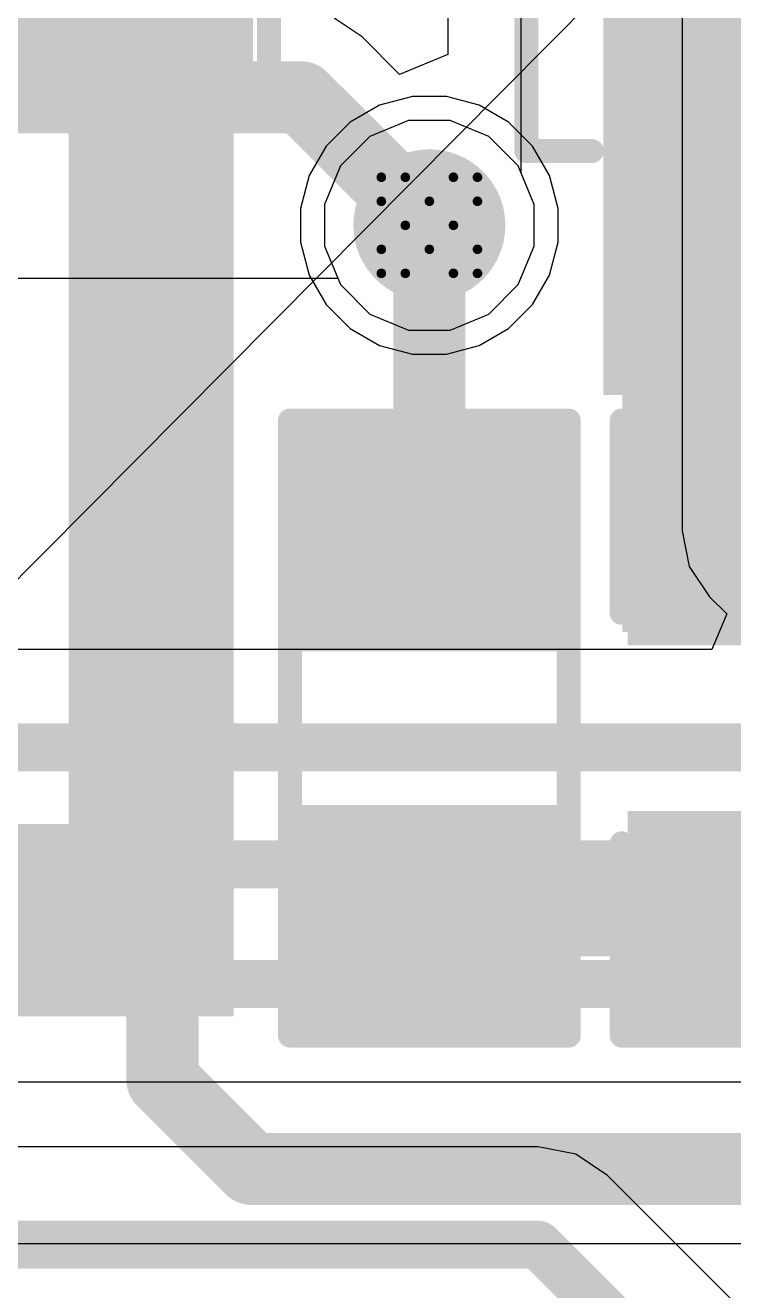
# Model space of a CAD drawing. Header units: inches. Extents: x 0 to 5379, y 0 to 5429.
# Drawn here: x 90.93 to 94.67, y 93.9 to 100.58 of the extents above; entities that cross this region are included whole.
import ezdxf

# ---------------------------------------------------------------- set-up
doc = ezdxf.new("R2010")
doc.units = ezdxf.units.IN
for name, color, linetype in [('Bottom Layer', 5, 'Continuous'), ('Bottom Solder', 6, 'Continuous'), ('Drill Drawing', 1, 'Continuous'), ('GND01', 16, 'Continuous'), ('GND02', 76, 'Continuous'), ('PWR', 156, 'Continuous'), ('SIG 01', 90, 'Continuous'), ('Top Layer', 1, 'Continuous'), ('Top Overlay', 2, 'Continuous'), ('Top Paste', 8, 'Continuous'), ('Top Solder', 216, 'Continuous'), ('Via Holes', 16, 'Continuous')]:
    doc.layers.add(name, color=color, linetype=linetype)

# ---------------------------------------------------------------- blocks, each defined once
blk = doc.blocks.new('R___0805_714')
at = {"layer": 'Top Layer'}
for points in [[(-1.524, 0.635), (-0.508, 0.635), (-0.508, -0.635), (-1.524, -0.635)], [(0.508, 0.635), (1.524, 0.635), (1.524, -0.635), (0.508, -0.635)]]:
    blk.add_hatch(color=1, dxfattribs=at).paths.add_polyline_path(points)
at = {"layer": 'Top Paste'}
for points in [[(-1.524, 0.635), (-0.508, 0.635), (-0.508, -0.635), (-1.524, -0.635)], [(0.508, 0.635), (1.524, 0.635), (1.524, -0.635), (0.508, -0.635)]]:
    blk.add_hatch(color=8, dxfattribs=at).paths.add_polyline_path(points)
at = {"layer": 'Top Solder'}
for points in [[(-1.6256, 0.7366), (-0.4064, 0.7366), (-0.4064, -0.7366), (-1.6256, -0.7366)], [(0.4064, 0.7366), (1.6256, 0.7366), (1.6256, -0.7366), (0.4064, -0.7366)]]:
    blk.add_hatch(color=216, dxfattribs=at).paths.add_polyline_path(points)
at = {"layer": 'Top Overlay'}
for points in [[(-1.6256, 0.7366, 0.127, 0.127, 0), (-1.6256, -0.7366, 0.127, 0.127, 0)], [(-1.6256, 0.7366, 0.127, 0.127, 0), (1.6256, 0.7366, 0.127, 0.127, 0)], [(1.6256, 0.7366, 0.127, 0.127, 0), (1.6256, -0.7366, 0.127, 0.127, 0)], [(-1.6256, -0.7366, 0.127, 0.127, 0), (1.6256, -0.7366, 0.127, 0.127, 0)]]:
    blk.add_lwpolyline(points, format="xyseb", dxfattribs=at)
for points in [[(-1.65735, 0.7366, 0.0635, 0.0635, 1), (-1.59385, 0.7366, 0.0635, 0.0635, 1)], [(-1.65735, 0.7366, 0.0635, 0.0635, 1), (-1.59385, 0.7366, 0.0635, 0.0635, 1)], [(1.59385, 0.7366, 0.0635, 0.0635, 1), (1.65735, 0.7366, 0.0635, 0.0635, 1)], [(1.59385, 0.7366, 0.0635, 0.0635, 1), (1.65735, 0.7366, 0.0635, 0.0635, 1)], [(-1.65735, -0.7366, 0.0635, 0.0635, 1), (-1.59385, -0.7366, 0.0635, 0.0635, 1)], [(-1.65735, -0.7366, 0.0635, 0.0635, 1), (-1.59385, -0.7366, 0.0635, 0.0635, 1)], [(1.59385, -0.7366, 0.0635, 0.0635, 1), (1.65735, -0.7366, 0.0635, 0.0635, 1)], [(1.59385, -0.7366, 0.0635, 0.0635, 1), (1.65735, -0.7366, 0.0635, 0.0635, 1)]]:
    blk.add_lwpolyline(points, format="xyseb", close=True, dxfattribs=at)
blk = doc.blocks.new('FNR5040S180MT_790')
at = {"layer": 'Top Layer'}
for points in [[(-2.5499, 2.0493), (-1.1499, 2.0493), (-1.1499, -2.1507), (-2.5499, -2.1507)], [(1.1501, 2.0493), (2.5501, 2.0493), (2.5501, -2.1507), (1.1501, -2.1507)]]:
    blk.add_hatch(color=1, dxfattribs=at).paths.add_polyline_path(points)
at = {"layer": 'Top Paste'}
for points in [[(-2.5499, 2.0493), (-1.1499, 2.0493), (-1.1499, -2.1507), (-2.5499, -2.1507)], [(1.1501, 2.0493), (2.5501, 2.0493), (2.5501, -2.1507), (1.1501, -2.1507)]]:
    blk.add_hatch(color=8, dxfattribs=at).paths.add_polyline_path(points)
at = {"layer": 'Top Solder'}
for points in [[(-2.6515, 2.1509), (-1.0483, 2.1509), (-1.0483, -2.2523), (-2.6515, -2.2523)], [(1.0485, 2.1509), (2.6517, 2.1509), (2.6517, -2.2523), (1.0485, -2.2523)]]:
    blk.add_hatch(color=216, dxfattribs=at).paths.add_polyline_path(points)
at = {"layer": 'Top Overlay'}
for points in [[(-1.3715, 2.2353, 0.127, 0.127, 0), (-1.0921, 2.5147, 0.127, 0.127, 0)], [(1.0669, 2.5147, 0.127, 0.127, 0), (-1.0921, 2.5147, 0.127, 0.127, 0)], [(1.3463, 2.2353, 0.127, 0.127, 0), (1.0669, 2.5147, 0.127, 0.127, 0)], [(-1.3715, 2.2353, 0.127, 0.127, 0), (-2.4637, 2.2353, 0.127, 0.127, 0)], [(2.4385, 2.2353, 0.127, 0.127, 0), (1.3463, 2.2353, 0.127, 0.127, 0)], [(-1.3715, -2.3367, 0.127, 0.127, 0), (-2.4637, -2.3367, 0.127, 0.127, 0)], [(-1.0921, -2.6161, 0.127, 0.127, 0), (-1.3715, -2.3367, 0.127, 0.127, 0)], [(1.0669, -2.6161, 0.127, 0.127, 0), (1.3463, -2.3367, 0.127, 0.127, 0)], [(2.4385, -2.3367, 0.127, 0.127, 0), (1.3463, -2.3367, 0.127, 0.127, 0)], [(1.0669, -2.6161, 0.127, 0.127, 0), (-1.0921, -2.6161, 0.127, 0.127, 0)]]:
    blk.add_lwpolyline(points, format="xyseb", dxfattribs=at)
for points in [[(-1.1239, 2.5147, 0.0635, 0.0635, 1), (-1.0604, 2.5147, 0.0635, 0.0635, 1)], [(-1.1239, 2.5147, 0.0635, 0.0635, 1), (-1.0604, 2.5147, 0.0635, 0.0635, 1)], [(1.0351, 2.5147, 0.0635, 0.0635, 1), (1.0986, 2.5147, 0.0635, 0.0635, 1)], [(1.0351, 2.5147, 0.0635, 0.0635, 1), (1.0986, 2.5147, 0.0635, 0.0635, 1)], [(-2.4955, 2.2353, 0.0635, 0.0635, 1), (-2.432, 2.2353, 0.0635, 0.0635, 1)], [(-1.4033, 2.2353, 0.0635, 0.0635, 1), (-1.3398, 2.2353, 0.0635, 0.0635, 1)], [(-1.4033, 2.2353, 0.0635, 0.0635, 1), (-1.3398, 2.2353, 0.0635, 0.0635, 1)], [(1.3145, 2.2353, 0.0635, 0.0635, 1), (1.378, 2.2353, 0.0635, 0.0635, 1)], [(1.3145, 2.2353, 0.0635, 0.0635, 1), (1.378, 2.2353, 0.0635, 0.0635, 1)], [(2.4067, 2.2353, 0.0635, 0.0635, 1), (2.4702, 2.2353, 0.0635, 0.0635, 1)], [(-2.4955, -2.3367, 0.0635, 0.0635, 1), (-2.432, -2.3367, 0.0635, 0.0635, 1)], [(-1.4033, -2.3367, 0.0635, 0.0635, 1), (-1.3398, -2.3367, 0.0635, 0.0635, 1)], [(-1.4033, -2.3367, 0.0635, 0.0635, 1), (-1.3398, -2.3367, 0.0635, 0.0635, 1)], [(1.3145, -2.3367, 0.0635, 0.0635, 1), (1.378, -2.3367, 0.0635, 0.0635, 1)], [(1.3145, -2.3367, 0.0635, 0.0635, 1), (1.378, -2.3367, 0.0635, 0.0635, 1)], [(2.4067, -2.3367, 0.0635, 0.0635, 1), (2.4702, -2.3367, 0.0635, 0.0635, 1)], [(-1.1239, -2.6161, 0.0635, 0.0635, 1), (-1.0604, -2.6161, 0.0635, 0.0635, 1)], [(-1.1239, -2.6161, 0.0635, 0.0635, 1), (-1.0604, -2.6161, 0.0635, 0.0635, 1)], [(1.0351, -2.6161, 0.0635, 0.0635, 1), (1.0986, -2.6161, 0.0635, 0.0635, 1)], [(1.0351, -2.6161, 0.0635, 0.0635, 1), (1.0986, -2.6161, 0.0635, 0.0635, 1)]]:
    blk.add_lwpolyline(points, format="xyseb", close=True, dxfattribs=at)
blk = doc.blocks.new('SMA_919')
at = {"layer": 'Top Layer'}
blk.add_hatch(color=1, dxfattribs=at).paths.add_polyline_path([(0.75, 0.85), (3.25, 0.85), (3.25, -0.85), (0.75, -0.85)])
at = {"layer": 'Top Paste'}
blk.add_hatch(color=8, dxfattribs=at).paths.add_polyline_path([(0.75, 0.85), (3.25, 0.85), (3.25, -0.85), (0.75, -0.85)])
at = {"layer": 'Top Solder'}
blk.add_hatch(color=216, dxfattribs=at).paths.add_polyline_path([(0.6484, 0.9516), (3.3516, 0.9516), (3.3516, -0.9516), (0.6484, -0.9516)])
at = {"layer": 'Top Overlay'}
for points in [[(2.0612, -1.3577, 0.127, 0.127, 0), (2.0612, -1.0122, 0.127, 0.127, 0)], [(2.0612, -1.3577, 0.127, 0.127, 0), (-2.6581, -1.3577, 0.127, 0.127, 0)]]:
    blk.add_lwpolyline(points, format="xyseb", dxfattribs=at)
for points in [[(2.0295, -1.0122, 0.0635, 0.0635, 1), (2.093, -1.0122, 0.0635, 0.0635, 1)], [(2.0295, -1.3577, 0.0635, 0.0635, 1), (2.093, -1.3577, 0.0635, 0.0635, 1)], [(2.0295, -1.3577, 0.0635, 0.0635, 1), (2.093, -1.3577, 0.0635, 0.0635, 1)]]:
    blk.add_lwpolyline(points, format="xyseb", close=True, dxfattribs=at)
blk = doc.blocks.new('C___0805_1063')
at = {"layer": 'Top Layer'}
for points in [[(-1.524, 0.762), (-0.508, 0.762), (-0.508, -0.762), (-1.524, -0.762)], [(0.508, 0.762), (1.524, 0.762), (1.524, -0.762), (0.508, -0.762)]]:
    blk.add_hatch(color=1, dxfattribs=at).paths.add_polyline_path(points)
at = {"layer": 'Top Paste'}
for points in [[(-1.524, 0.762), (-0.508, 0.762), (-0.508, -0.762), (-1.524, -0.762)], [(0.508, 0.762), (1.524, 0.762), (1.524, -0.762), (0.508, -0.762)]]:
    blk.add_hatch(color=8, dxfattribs=at).paths.add_polyline_path(points)
at = {"layer": 'Top Solder'}
for points in [[(-1.594, 0.832), (-0.438, 0.832), (-0.438, -0.832), (-1.594, -0.832)], [(0.438, 0.832), (1.594, 0.832), (1.594, -0.832), (0.438, -0.832)]]:
    blk.add_hatch(color=216, dxfattribs=at).paths.add_polyline_path(points)
at = {"layer": 'Top Overlay'}
for points in [[(-0.6096, 0.8636, 0.127, 0.127, 0), (-1.6256, 0.8636, 0.127, 0.127, 0)], [(-1.6256, -0.8636, 0.127, 0.127, 0), (-1.6256, 0.8636, 0.127, 0.127, 0)], [(1.6256, 0.8636, 0.127, 0.127, 0), (0.6096, 0.8636, 0.127, 0.127, 0)], [(1.6256, -0.8636, 0.127, 0.127, 0), (1.6256, 0.8636, 0.127, 0.127, 0)], [(-0.6096, -0.8636, 0.127, 0.127, 0), (-1.6256, -0.8636, 0.127, 0.127, 0)], [(1.6256, -0.8636, 0.127, 0.127, 0), (0.6096, -0.8636, 0.127, 0.127, 0)]]:
    blk.add_lwpolyline(points, format="xyseb", dxfattribs=at)
for points in [[(-1.6574, 0.8636, 0.0635, 0.0635, 1), (-1.5938, 0.8636, 0.0635, 0.0635, 1)], [(-1.6574, 0.8636, 0.0635, 0.0635, 1), (-1.5938, 0.8636, 0.0635, 0.0635, 1)], [(-0.6413, 0.8636, 0.0635, 0.0635, 1), (-0.5778, 0.8636, 0.0635, 0.0635, 1)], [(0.5778, 0.8636, 0.0635, 0.0635, 1), (0.6413, 0.8636, 0.0635, 0.0635, 1)], [(1.5938, 0.8636, 0.0635, 0.0635, 1), (1.6574, 0.8636, 0.0635, 0.0635, 1)], [(1.5938, 0.8636, 0.0635, 0.0635, 1), (1.6574, 0.8636, 0.0635, 0.0635, 1)], [(-1.6574, -0.8636, 0.0635, 0.0635, 1), (-1.5938, -0.8636, 0.0635, 0.0635, 1)], [(-1.6574, -0.8636, 0.0635, 0.0635, 1), (-1.5938, -0.8636, 0.0635, 0.0635, 1)], [(-0.6413, -0.8636, 0.0635, 0.0635, 1), (-0.5778, -0.8636, 0.0635, 0.0635, 1)], [(0.5778, -0.8636, 0.0635, 0.0635, 1), (0.6413, -0.8636, 0.0635, 0.0635, 1)], [(1.5938, -0.8636, 0.0635, 0.0635, 1), (1.6574, -0.8636, 0.0635, 0.0635, 1)], [(1.5938, -0.8636, 0.0635, 0.0635, 1), (1.6574, -0.8636, 0.0635, 0.0635, 1)]]:
    blk.add_lwpolyline(points, format="xyseb", close=True, dxfattribs=at)

msp = doc.modelspace()

# ---------------------------------------------------------------- hatches: boundary and pattern name
at = {"layer": 'Bottom Layer'}
h = msp.add_hatch(color=5, dxfattribs=at)
edge = h.paths.add_edge_path()
edge.add_arc((93.0666, 99.5273), 0.3, 0, 360)
at = {"layer": 'Bottom Solder'}
h = msp.add_hatch(color=6, dxfattribs=at)
edge = h.paths.add_edge_path()
edge.add_arc((93.0666, 99.5273), 0.4016, 0, 360)
at = {"layer": 'GND01'}
h = msp.add_hatch(color=16, dxfattribs=at)
edge = h.paths.add_edge_path()
edge.add_arc((93.0666, 99.5273), 0.3, 0, 360)
at = {"layer": 'GND02'}
h = msp.add_hatch(color=76, dxfattribs=at)
edge = h.paths.add_edge_path()
edge.add_arc((93.0666, 99.5273), 0.3, 0, 360)
at = {"layer": 'PWR'}
h = msp.add_hatch(color=156, dxfattribs=at)
edge = h.paths.add_edge_path()
edge.add_arc((93.0666, 99.5273), 0.3, 0, 360)
at = {"layer": 'SIG 01'}
h = msp.add_hatch(color=90, dxfattribs=at)
edge = h.paths.add_edge_path()
edge.add_arc((93.0666, 99.5273), 0.3, 0, 360)
at = {"layer": 'Top Layer'}
for points in [[(86.3854, 100.2757), (92.0331, 100.2757), (92.0331, 102.0318), (86.3854, 102.0318)], [(91.1601, 95.3455), (92.0331, 95.3455), (92.0331, 102.0318), (91.1601, 102.0318)], [(96.8057, 101.231), (94.0868, 101.231), (94.0868, 97.3775), (96.8057, 97.3775)], [(87.4786, 95.3455), (92.0331, 95.3455), (92.0331, 96.3615), (87.4786, 96.3615)]]:
    msp.add_hatch(color=1, dxfattribs=at).paths.add_polyline_path(points)
h = msp.add_hatch(color=1, dxfattribs=at)
edge = h.paths.add_edge_path()
edge.add_arc((93.0666, 99.5273), 0.3, 0, 360)
at = {"layer": 'Top Solder'}
h = msp.add_hatch(color=216, dxfattribs=at)
edge = h.paths.add_edge_path()
edge.add_arc((93.0666, 99.5273), 0.4016, 0, 360)
at = {"layer": 'Via Holes'}
h = msp.add_hatch(color=7, dxfattribs=at)
edge = h.paths.add_edge_path()
edge.add_arc((93.0666, 99.5273), 0.15, 0, 360)

# ---------------------------------------------------------------- linework, layer by layer
at = {"layer": 'Bottom Layer'}
for p, q in [((92.9564, 100.0813), (92.7528, 99.997)), ((93.1768, 100.0813), (92.9564, 100.0813)), ((93.3804, 99.997), (93.1768, 100.0813)), ((92.7528, 99.997), (92.5969, 99.8412)), ((93.5363, 99.8412), (93.3804, 99.997)), ((92.5969, 99.8412), (92.5126, 99.6375)), ((93.6206, 99.6375), (93.5363, 99.8412)), ((92.5126, 99.6375), (92.5126, 99.4171)), ((93.6206, 99.4171), (93.6206, 99.6375)), ((92.5126, 99.4171), (92.5969, 99.2135)), ((93.5363, 99.2135), (93.6206, 99.4171)), ((92.5969, 99.2135), (92.7528, 99.0577)), ((93.3804, 99.0577), (93.5363, 99.2135)), ((92.7528, 99.0577), (92.9564, 98.9733)), ((93.1768, 98.9733), (93.3804, 99.0577)), ((92.9564, 98.9733), (93.1768, 98.9733))]:
    msp.add_line(p, q, dxfattribs=at)
at = {"layer": 'Bottom Solder'}
msp.add_line((6.2448, 12.3193), (5379.2085, 5429.2085), dxfattribs=at)
at = {"layer": 'Drill Drawing'}
for points in [[(92.8126, 99.6543, 0.0508, 0.0508, 0), (92.8126, 99.7813, 0.0508, 0.0508, 0)], [(92.8126, 99.7813, 0.0508, 0.0508, 0), (92.9396, 99.7813, 0.0508, 0.0508, 0)], [(92.9396, 99.7813, 0.0508, 0.0508, 0), (93.0666, 99.6543, 0.0508, 0.0508, 0)], [(93.0666, 99.6543, 0.0508, 0.0508, 0), (93.1936, 99.7813, 0.0508, 0.0508, 0)], [(93.1936, 99.7813, 0.0508, 0.0508, 0), (93.3206, 99.7813, 0.0508, 0.0508, 0)], [(93.3206, 99.6543, 0.0508, 0.0508, 0), (93.3206, 99.7813, 0.0508, 0.0508, 0)], [(92.8126, 99.6543, 0.0508, 0.0508, 0), (92.9396, 99.5273, 0.0508, 0.0508, 0)], [(93.1936, 99.5273, 0.0508, 0.0508, 0), (93.3206, 99.6543, 0.0508, 0.0508, 0)], [(92.8126, 99.4003, 0.0508, 0.0508, 0), (92.9396, 99.5273, 0.0508, 0.0508, 0)], [(93.1936, 99.5273, 0.0508, 0.0508, 0), (93.3206, 99.4003, 0.0508, 0.0508, 0)], [(92.8126, 99.2733, 0.0508, 0.0508, 0), (92.8126, 99.4003, 0.0508, 0.0508, 0)], [(92.9396, 99.2733, 0.0508, 0.0508, 0), (93.0666, 99.4003, 0.0508, 0.0508, 0)], [(93.0666, 99.4003, 0.0508, 0.0508, 0), (93.1936, 99.2733, 0.0508, 0.0508, 0)], [(93.3206, 99.2733, 0.0508, 0.0508, 0), (93.3206, 99.4003, 0.0508, 0.0508, 0)], [(92.8126, 99.2733, 0.0508, 0.0508, 0), (92.9396, 99.2733, 0.0508, 0.0508, 0)], [(93.1936, 99.2733, 0.0508, 0.0508, 0), (93.3206, 99.2733, 0.0508, 0.0508, 0)]]:
    msp.add_lwpolyline(points, format="xyseb", dxfattribs=at)
for points in [[(92.7999, 99.7813, 0.0254, 0.0254, 1), (92.8253, 99.7813, 0.0254, 0.0254, 1)], [(92.7999, 99.7813, 0.0254, 0.0254, 1), (92.8253, 99.7813, 0.0254, 0.0254, 1)], [(92.9269, 99.7813, 0.0254, 0.0254, 1), (92.9523, 99.7813, 0.0254, 0.0254, 1)], [(92.9269, 99.7813, 0.0254, 0.0254, 1), (92.9523, 99.7813, 0.0254, 0.0254, 1)], [(93.1809, 99.7813, 0.0254, 0.0254, 1), (93.2063, 99.7813, 0.0254, 0.0254, 1)], [(93.1809, 99.7813, 0.0254, 0.0254, 1), (93.2063, 99.7813, 0.0254, 0.0254, 1)], [(93.3079, 99.7813, 0.0254, 0.0254, 1), (93.3333, 99.7813, 0.0254, 0.0254, 1)], [(93.3079, 99.7813, 0.0254, 0.0254, 1), (93.3333, 99.7813, 0.0254, 0.0254, 1)], [(92.7999, 99.6543, 0.0254, 0.0254, 1), (92.8253, 99.6543, 0.0254, 0.0254, 1)], [(92.7999, 99.6543, 0.0254, 0.0254, 1), (92.8253, 99.6543, 0.0254, 0.0254, 1)], [(93.0539, 99.6543, 0.0254, 0.0254, 1), (93.0793, 99.6543, 0.0254, 0.0254, 1)], [(93.0539, 99.6543, 0.0254, 0.0254, 1), (93.0793, 99.6543, 0.0254, 0.0254, 1)], [(93.3079, 99.6543, 0.0254, 0.0254, 1), (93.3333, 99.6543, 0.0254, 0.0254, 1)], [(93.3079, 99.6543, 0.0254, 0.0254, 1), (93.3333, 99.6543, 0.0254, 0.0254, 1)], [(92.9269, 99.5273, 0.0254, 0.0254, 1), (92.9523, 99.5273, 0.0254, 0.0254, 1)], [(92.9269, 99.5273, 0.0254, 0.0254, 1), (92.9523, 99.5273, 0.0254, 0.0254, 1)], [(93.1809, 99.5273, 0.0254, 0.0254, 1), (93.2063, 99.5273, 0.0254, 0.0254, 1)], [(93.1809, 99.5273, 0.0254, 0.0254, 1), (93.2063, 99.5273, 0.0254, 0.0254, 1)], [(92.7999, 99.4003, 0.0254, 0.0254, 1), (92.8253, 99.4003, 0.0254, 0.0254, 1)], [(92.7999, 99.4003, 0.0254, 0.0254, 1), (92.8253, 99.4003, 0.0254, 0.0254, 1)], [(93.0539, 99.4003, 0.0254, 0.0254, 1), (93.0793, 99.4003, 0.0254, 0.0254, 1)], [(93.0539, 99.4003, 0.0254, 0.0254, 1), (93.0793, 99.4003, 0.0254, 0.0254, 1)], [(93.3079, 99.4003, 0.0254, 0.0254, 1), (93.3333, 99.4003, 0.0254, 0.0254, 1)], [(93.3079, 99.4003, 0.0254, 0.0254, 1), (93.3333, 99.4003, 0.0254, 0.0254, 1)], [(92.7999, 99.2733, 0.0254, 0.0254, 1), (92.8253, 99.2733, 0.0254, 0.0254, 1)], [(92.7999, 99.2733, 0.0254, 0.0254, 1), (92.8253, 99.2733, 0.0254, 0.0254, 1)], [(92.9269, 99.2733, 0.0254, 0.0254, 1), (92.9523, 99.2733, 0.0254, 0.0254, 1)], [(92.9269, 99.2733, 0.0254, 0.0254, 1), (92.9523, 99.2733, 0.0254, 0.0254, 1)], [(93.1809, 99.2733, 0.0254, 0.0254, 1), (93.2063, 99.2733, 0.0254, 0.0254, 1)], [(93.1809, 99.2733, 0.0254, 0.0254, 1), (93.2063, 99.2733, 0.0254, 0.0254, 1)], [(93.3079, 99.2733, 0.0254, 0.0254, 1), (93.3333, 99.2733, 0.0254, 0.0254, 1)], [(93.3079, 99.2733, 0.0254, 0.0254, 1), (93.3333, 99.2733, 0.0254, 0.0254, 1)]]:
    msp.add_lwpolyline(points, format="xyseb", close=True, dxfattribs=at)
at = {"layer": 'GND01'}
for p, q in [((92.9564, 100.0813), (92.7528, 99.997)), ((93.1768, 100.0813), (92.9564, 100.0813)), ((93.3804, 99.997), (93.1768, 100.0813)), ((92.7528, 99.997), (92.5969, 99.8412)), ((93.5363, 99.8412), (93.3804, 99.997)), ((92.5969, 99.8412), (92.5126, 99.6375)), ((93.6206, 99.6375), (93.5363, 99.8412)), ((92.5126, 99.6375), (92.5126, 99.4171)), ((93.6206, 99.4171), (93.6206, 99.6375)), ((92.5126, 99.4171), (92.5969, 99.2135)), ((93.5363, 99.2135), (93.6206, 99.4171)), ((92.5969, 99.2135), (92.7528, 99.0577)), ((93.3804, 99.0577), (93.5363, 99.2135)), ((92.7528, 99.0577), (92.9564, 98.9733)), ((93.1768, 98.9733), (93.3804, 99.0577)), ((92.9564, 98.9733), (93.1768, 98.9733))]:
    msp.add_line(p, q, dxfattribs=at)
at = {"layer": 'GND02'}
for p, q in [((92.9564, 100.0813), (92.7528, 99.997)), ((93.1768, 100.0813), (92.9564, 100.0813)), ((93.3804, 99.997), (93.1768, 100.0813)), ((92.7528, 99.997), (92.5969, 99.8412)), ((93.5363, 99.8412), (93.3804, 99.997)), ((92.5969, 99.8412), (92.5126, 99.6375)), ((93.6206, 99.6375), (93.5363, 99.8412)), ((92.5126, 99.6375), (92.5126, 99.4171)), ((93.6206, 99.4171), (93.6206, 99.6375)), ((92.5126, 99.4171), (92.5969, 99.2135)), ((93.5363, 99.2135), (93.6206, 99.4171)), ((92.5969, 99.2135), (92.7528, 99.0577)), ((93.3804, 99.0577), (93.5363, 99.2135)), ((92.7528, 99.0577), (92.9564, 98.9733)), ((93.1768, 98.9733), (93.3804, 99.0577)), ((92.9564, 98.9733), (93.1768, 98.9733))]:
    msp.add_line(p, q, dxfattribs=at)
at = {"layer": 'PWR'}
for p, q in [((93.1635, 105.7757), (93.1635, 100.4306)), ((93.552, 99.8032), (93.552, 105.7757)), ((92.7109, 100.524), (92.5639, 100.6222)), ((92.9095, 100.3253), (92.7109, 100.524)), ((93.1635, 100.4306), (92.9095, 100.3253)), ((93.6206, 99.6375), (93.552, 99.8032)), ((93.6206, 99.4171), (93.6206, 99.6375)), ((93.5363, 99.2135), (93.6206, 99.4171)), ((90.5912, 99.2484), (92.5825, 99.2484)), ((92.5825, 99.2484), (92.5969, 99.2135)), ((92.5969, 99.2135), (92.7528, 99.0577)), ((93.3804, 99.0577), (93.5363, 99.2135)), ((92.7528, 99.0577), (92.9564, 98.9733)), ((93.1768, 98.9733), (93.3804, 99.0577)), ((92.9564, 98.9733), (93.1768, 98.9733)), ((98.0912, 94.142), (88.7358, 94.142))]:
    msp.add_line(p, q, dxfattribs=at)
for points in [[(62.3515, 100.2035, 0.381, 0.381, 0), (92.3904, 100.2035, 0.381, 0.381, 0)], [(92.3904, 100.2035, 0.381, 0.381, 0), (93.0666, 99.5273, 0.381, 0.381, 0)]]:
    msp.add_lwpolyline(points, format="xyseb", dxfattribs=at)
for points in [[(92.2952, 100.2035, 0.1905, 0.1905, 1), (92.4857, 100.2035, 0.1905, 0.1905, 1)], [(92.2952, 100.2035, 0.1905, 0.1905, 1), (92.4857, 100.2035, 0.1905, 0.1905, 1)], [(92.9714, 99.5273, 0.1905, 0.1905, 1), (93.1619, 99.5273, 0.1905, 0.1905, 1)]]:
    msp.add_lwpolyline(points, format="xyseb", close=True, dxfattribs=at)
at = {"layer": 'SIG 01'}
for p, q in [((94.4023, 105.9196), (94.4023, 97.9116)), ((92.977, 100.2083), (92.8037, 100.1619)), ((93.1563, 100.2083), (92.977, 100.2083)), ((93.3295, 100.1619), (93.1563, 100.2083)), ((92.8037, 100.1619), (92.6485, 100.0723)), ((93.4848, 100.0723), (93.3295, 100.1619)), ((92.6485, 100.0723), (92.5217, 99.9455)), ((93.6115, 99.9455), (93.4848, 100.0723)), ((92.5217, 99.9455), (92.432, 99.7902)), ((93.7012, 99.7902), (93.6115, 99.9455)), ((92.432, 99.7902), (92.3856, 99.617)), ((93.7476, 99.617), (93.7012, 99.7902)), ((92.3856, 99.617), (92.3856, 99.4377)), ((93.7476, 99.4377), (93.7476, 99.617)), ((92.3856, 99.4377), (92.432, 99.2645)), ((93.7012, 99.2645), (93.7476, 99.4377)), ((92.432, 99.2645), (92.5217, 99.1092)), ((93.6115, 99.1092), (93.7012, 99.2645)), ((92.5217, 99.1092), (92.6485, 98.9824)), ((93.4848, 98.9824), (93.6115, 99.1092)), ((92.6485, 98.9824), (92.8037, 98.8927)), ((93.3295, 98.8927), (93.4848, 98.9824)), ((92.8037, 98.8927), (92.977, 98.8463)), ((93.1563, 98.8463), (93.3295, 98.8927)), ((92.977, 98.8463), (93.1563, 98.8463)), ((94.4023, 97.9116), (94.4398, 97.7233)), ((94.4398, 97.7233), (94.5465, 97.5637)), ((94.5465, 97.5637), (94.6375, 97.4727)), ((94.6375, 97.4727), (94.5597, 97.285)), ((94.5597, 97.285), (81.9697, 97.285)), ((87.3587, 94.9985), (99.3636, 94.9985)), ((93.6414, 94.656), (87.3058, 94.656)), ((93.8396, 94.6165), (93.6414, 94.656)), ((94.0076, 94.5043), (93.8396, 94.6165)), ((95.0483, 93.4636), (94.0076, 94.5043))]:
    msp.add_line(p, q, dxfattribs=at)
for points in [[(71.2503, 96.767, 0.254, 0.254, 0), (98.596, 96.767, 0.254, 0.254, 0)], [(69.3193, 96.1495, 0.254, 0.254, 0), (98.9875, 96.1495, 0.254, 0.254, 0)], [(67.4033, 95.5165, 0.254, 0.254, 0), (99.3636, 95.5165, 0.254, 0.254, 0)], [(63.2291, 94.138, 0.254, 0.254, 0), (93.6414, 94.138, 0.254, 0.254, 0)], [(93.6414, 94.138, 0.254, 0.254, 0), (94.8386, 92.9408, 0.254, 0.254, 0)]]:
    msp.add_lwpolyline(points, format="xyseb", dxfattribs=at)
msp.add_lwpolyline([(93.5779, 94.138, 0.127, 0.127, 1), (93.7049, 94.138, 0.127, 0.127, 1)], format="xyseb", close=True, dxfattribs=at)
msp.add_lwpolyline([(93.5779, 94.138, 0.127, 0.127, 1), (93.7049, 94.138, 0.127, 0.127, 1)], format="xyseb", close=True, dxfattribs=at)
at = {"layer": 'Top Layer'}
for points in [[(93.0666, 97.8855, 0.381, 0.381, 0), (93.0666, 99.5273, 0.381, 0.381, 0)], [(91.5458, 95.8535, 0.381, 0.381, 0), (91.5458, 98.5106, 0.381, 0.381, 0)], [(89.917, 95.8535, 0.381, 0.381, 0), (91.441, 95.8535, 0.381, 0.381, 0)], [(91.5458, 95.8535, 0.381, 0.381, 0), (91.6561, 95.7432, 0.381, 0.381, 0)], [(93.0666, 95.8535, 0.381, 0.381, 0), (94.9462, 95.8535, 0.381, 0.381, 0)], [(91.6561, 95.0085, 0.381, 0.381, 0), (91.6561, 95.7432, 0.381, 0.381, 0)], [(91.6561, 95.0085, 0.381, 0.381, 0), (92.1258, 94.5388, 0.381, 0.381, 0)], [(92.1258, 94.5388, 0.381, 0.381, 0), (96.2401, 94.5388, 0.381, 0.381, 0)]]:
    msp.add_lwpolyline(points, format="xyseb", dxfattribs=at)
for points in [[(92.9714, 99.5273, 0.1905, 0.1905, 1), (93.1619, 99.5273, 0.1905, 0.1905, 1)], [(91.4506, 98.5106, 0.1905, 0.1905, 1), (91.6411, 98.5106, 0.1905, 0.1905, 1)], [(92.9714, 97.8855, 0.1905, 0.1905, 1), (93.1619, 97.8855, 0.1905, 0.1905, 1)], [(91.3458, 95.8535, 0.1905, 0.1905, 1), (91.5363, 95.8535, 0.1905, 0.1905, 1)], [(91.4506, 95.8535, 0.1905, 0.1905, 1), (91.6411, 95.8535, 0.1905, 0.1905, 1)], [(91.4506, 95.8535, 0.1905, 0.1905, 1), (91.6411, 95.8535, 0.1905, 0.1905, 1)], [(92.9714, 95.8535, 0.1905, 0.1905, 1), (93.1619, 95.8535, 0.1905, 0.1905, 1)], [(91.5609, 95.7432, 0.1905, 0.1905, 1), (91.7514, 95.7432, 0.1905, 0.1905, 1)], [(91.5609, 95.7432, 0.1905, 0.1905, 1), (91.7514, 95.7432, 0.1905, 0.1905, 1)], [(91.5609, 95.0085, 0.1905, 0.1905, 1), (91.7514, 95.0085, 0.1905, 0.1905, 1)], [(91.5609, 95.0085, 0.1905, 0.1905, 1), (91.7514, 95.0085, 0.1905, 0.1905, 1)], [(92.0306, 94.5388, 0.1905, 0.1905, 1), (92.2211, 94.5388, 0.1905, 0.1905, 1)], [(92.0306, 94.5388, 0.1905, 0.1905, 1), (92.2211, 94.5388, 0.1905, 0.1905, 1)]]:
    msp.add_lwpolyline(points, format="xyseb", close=True, dxfattribs=at)
at = {"layer": 'Top Solder'}
msp.add_line((6.2448, 12.3193), (5379.2085, 5429.2085), dxfattribs=at)

# ---------------------------------------------------------------- block references
for name, p, rotation in [('SMA_919', (94.9368, 101.981), 270), ('FNR5040S180MT_790', (89.9838, 102.8258), 270), ('R___0805_714', (93.0666, 96.8695), 90), ('C___0805_1063', (94.9462, 96.8695), 270)]:
    msp.add_blockref(name, p, dxfattribs=dict(rotation=rotation))

doc.saveas('drawing.dxf')
